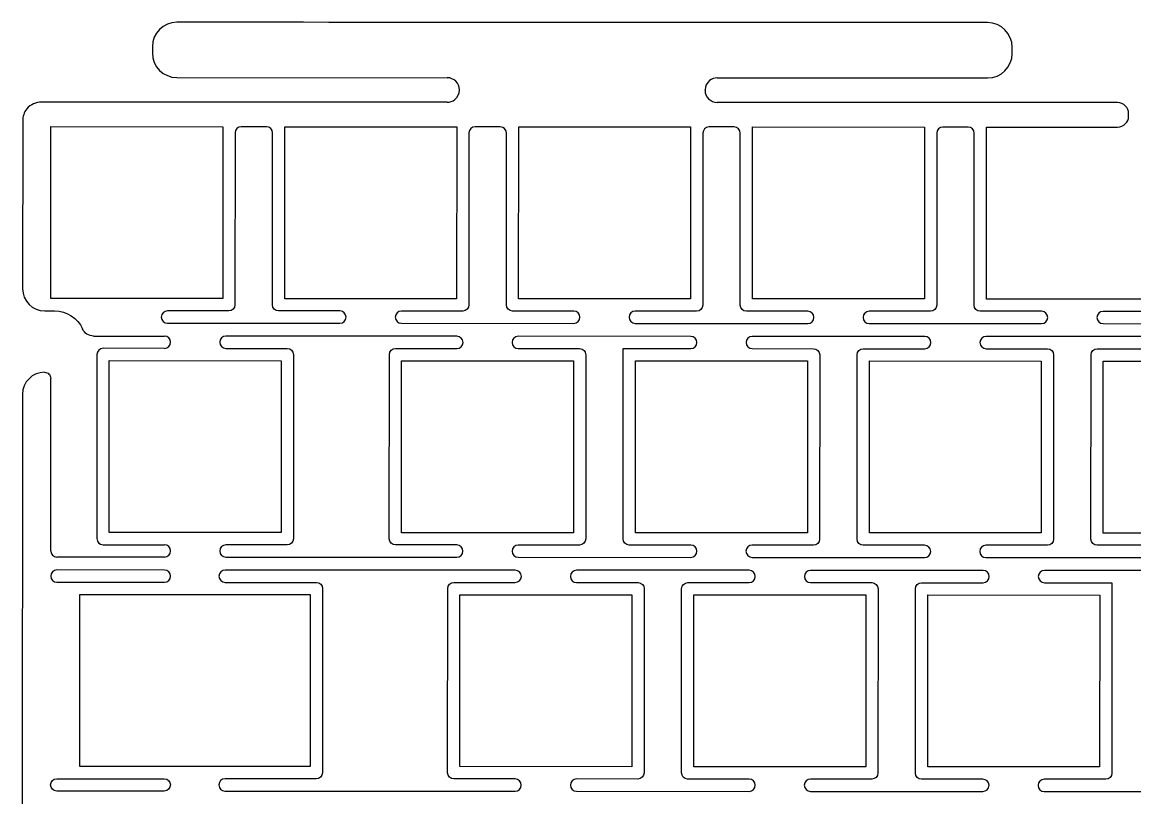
# Model space of a CAD drawing. Header units: millimetres. Extents: x -533 to 933, y 34 to 166.
# Drawn here: x -532.9 to -442.3, y 103.1 to 166.2 of the extents above; entities that cross this region are included whole.
import ezdxf

# ---------------------------------------------------------------- set-up
doc = ezdxf.new("R2010")
doc.units = ezdxf.units.MM
doc.header["$MEASUREMENT"] = 0
doc.layers.get('0').update_dxf_attribs({"lineweight": 0})

msp = doc.modelspace()

# ---------------------------------------------------------------- linework, layer by layer
at = {"color": 18, "lineweight": 25, "true_color": 0x000000}
for p, q in [((-520.305, 161.731), (-498.29, 161.72)), ((-477.291, 160.7), (-477.291, 160.72)), ((-443.694, 159.692), (-476.301, 159.709)), ((-442.795, 158.592), (-442.795, 158.792)), ((-532.865, 158.237), (-532.872, 144.538)), ((-454.373, 143.698), (-454.366, 157.698)), ((-454.366, 157.698), (-443.695, 157.693)), ((-440.373, 143.691), (-454.373, 143.698)), ((-527.086, 140.684), (-521.312, 140.681)), ((-521.313, 139.681), (-526.313, 139.683)), ((-526.813, 139.184), (-526.821, 124.184)), ((-530.584, 123.186), (-530.576, 137.237)), ((-532.877, 135.938), (-532.9, 88.538)), ((-526.321, 123.684), (-521.321, 123.682)), ((-521.322, 122.682), (-530.084, 122.686)), ((-528.211, 105.635), (-528.204, 119.634)), ((-509.448, 119.626), (-509.455, 105.626)), ((-509.455, 105.626), (-528.211, 105.635))]:
    msp.add_line(p, q, dxfattribs=at)
for points in [[(-530.566, 157.736), (-516.566, 157.729), (-516.573, 143.729), (-530.573, 143.736)], [(-497.523, 143.72), (-511.523, 143.727), (-511.516, 157.727), (-497.516, 157.72)], [(-492.466, 157.717), (-478.466, 157.71), (-478.473, 143.71), (-492.473, 143.717)], [(-459.416, 157.701), (-459.423, 143.701), (-473.423, 143.708), (-473.416, 157.708)], [(-525.813, 138.684), (-511.813, 138.677), (-511.82, 124.677), (-525.82, 124.684)], [(-502.001, 138.672), (-488.001, 138.665), (-488.008, 124.665), (-502.008, 124.672)], [(-482.958, 124.662), (-482.951, 138.662), (-468.951, 138.655), (-468.958, 124.655)], [(-463.901, 138.653), (-449.901, 138.646), (-449.908, 124.646), (-463.908, 124.653)], [(-444.851, 138.643), (-430.851, 138.636), (-430.858, 124.636), (-444.858, 124.643)], [(-483.255, 105.613), (-497.255, 105.62), (-497.248, 119.62), (-483.248, 119.613)], [(-464.198, 119.603), (-464.205, 105.603), (-478.205, 105.61), (-478.198, 119.61)], [(-445.148, 119.593), (-445.155, 105.593), (-459.155, 105.6), (-459.148, 119.6)]]:
    msp.add_lwpolyline(points, close=True, dxfattribs=at)
for points, knots in [([(-476.3, 161.709), (-468.959, 161.705), (-461.617, 161.702), (-454.275, 161.698), (-453.171, 161.697), (-452.275, 162.592), (-452.274, 163.697), (-452.274, 163.865), (-452.274, 164.033), (-452.274, 164.201), (-452.274, 165.305), (-453.169, 166.201), (-454.273, 166.202), (-476.283, 166.213), (-498.293, 166.224), (-520.303, 166.235), (-521.407, 166.235), (-522.303, 165.34), (-522.304, 164.236), (-522.304, 164.068), (-522.304, 163.9), (-522.304, 163.732), (-522.304, 162.628), (-521.409, 161.732), (-520.305, 161.731)], [0, 0, 0, 0, 1, 1, 1, 2, 2, 2, 3, 3, 3, 4, 4, 4, 5, 5, 5, 6, 6, 6, 7, 7, 7, 8, 8, 8, 8]), ([(-476.3, 161.709), (-476.522, 161.709), (-476.745, 161.632), (-476.918, 161.493), (-477.148, 161.309), (-477.291, 161.016), (-477.291, 160.72)], [0, 0, 0, 0, 1, 1, 1, 2, 2, 2, 2]), ([(-498.291, 159.72), (-498.067, 159.72), (-497.842, 159.798), (-497.667, 159.938), (-497.435, 160.125), (-497.291, 160.42), (-497.291, 160.72)], [0, 0, 0, 0, 1, 1, 1, 2, 2, 2, 2]), ([(-498.291, 159.72), (-505.608, 159.724), (-512.924, 159.727), (-518.951, 159.73), (-519.618, 159.731), (-520.256, 159.731), (-520.98, 159.732), (-521.072, 159.732), (-521.163, 159.732), (-521.256, 159.732), (-521.377, 159.732), (-521.414, 159.732), (-521.483, 159.732), (-523.116, 159.733), (-525.178, 159.734), (-526.975, 159.735), (-528.061, 159.735), (-529.05, 159.736), (-529.788, 159.736), (-530.097, 159.736), (-530.356, 159.736), (-530.711, 159.736), (-530.911, 159.736), (-531.13, 159.737), (-531.365, 159.737), (-531.735, 159.737), (-532.23, 159.552), (-532.531, 159.182), (-532.759, 158.901), (-532.865, 158.538), (-532.865, 158.237)], [0, 0, 0, 0, 1, 1, 1, 2, 2, 2, 3, 3, 3, 4, 4, 4, 5, 5, 5, 6, 6, 6, 7, 7, 7, 8, 8, 8, 9, 9, 9, 10, 10, 10, 10]), ([(-512.523, 143.227), (-512.524, 142.951), (-512.3, 142.727), (-512.024, 142.727), (-512.024, 142.727), (-507.024, 142.725), (-507.024, 142.725), (-506.748, 142.724), (-506.524, 142.5), (-506.524, 142.224), (-506.524, 141.948), (-506.748, 141.724), (-507.025, 141.725), (-507.025, 141.725), (-512.07, 141.727), (-512.07, 141.727), (-512.07, 141.727), (-521.075, 141.732), (-521.075, 141.732), (-521.351, 141.732), (-521.574, 141.956), (-521.574, 142.232), (-521.574, 142.232), (-521.574, 142.232), (-521.574, 142.232), (-521.574, 142.508), (-521.35, 142.732), (-521.074, 142.732), (-521.074, 142.732), (-516.074, 142.729), (-516.074, 142.729), (-515.798, 142.729), (-515.574, 142.953), (-515.574, 143.229), (-515.574, 143.229), (-515.567, 157.229), (-515.567, 157.229), (-515.567, 157.505), (-515.343, 157.729), (-515.067, 157.729), (-515.067, 157.729), (-513.016, 157.728), (-513.016, 157.728), (-513.016, 157.728), (-513.016, 157.728), (-513.016, 157.728), (-512.74, 157.727), (-512.516, 157.503), (-512.516, 157.227), (-512.516, 157.227), (-512.523, 143.227), (-512.523, 143.227)], [0, 0, 0, 0, 1, 1, 1, 2, 2, 2, 3, 3, 3, 4, 4, 4, 5, 5, 5, 6, 6, 6, 7, 7, 7, 8, 8, 8, 9, 9, 9, 10, 10, 10, 11, 11, 11, 12, 12, 12, 13, 13, 13, 14, 14, 14, 15, 15, 15, 16, 16, 16, 17, 17, 17, 17]), ([(-493.473, 143.218), (-493.474, 142.942), (-493.25, 142.718), (-492.974, 142.717), (-492.974, 142.717), (-487.974, 142.715), (-487.974, 142.715), (-487.698, 142.715), (-487.474, 142.491), (-487.474, 142.215), (-487.474, 141.939), (-487.698, 141.715), (-487.975, 141.715), (-487.975, 141.715), (-502.025, 141.722), (-502.025, 141.722), (-502.301, 141.722), (-502.524, 141.946), (-502.524, 142.222), (-502.524, 142.498), (-502.3, 142.722), (-502.024, 142.722), (-502.024, 142.722), (-497.024, 142.719), (-497.024, 142.719), (-496.748, 142.719), (-496.524, 142.943), (-496.524, 143.219), (-496.524, 143.219), (-496.517, 157.219), (-496.517, 157.219), (-496.517, 157.495), (-496.293, 157.719), (-496.017, 157.719), (-496.017, 157.719), (-493.966, 157.718), (-493.966, 157.718), (-493.966, 157.718), (-493.966, 157.718), (-493.966, 157.718), (-493.69, 157.718), (-493.466, 157.494), (-493.466, 157.218), (-493.466, 157.218), (-493.473, 143.218), (-493.473, 143.218)], [0, 0, 0, 0, 1, 1, 1, 2, 2, 2, 3, 3, 3, 4, 4, 4, 5, 5, 5, 6, 6, 6, 7, 7, 7, 8, 8, 8, 9, 9, 9, 10, 10, 10, 11, 11, 11, 12, 12, 12, 13, 13, 13, 14, 14, 14, 15, 15, 15, 15]), ([(-474.423, 143.208), (-474.424, 142.932), (-474.2, 142.708), (-473.924, 142.708), (-473.924, 142.708), (-468.924, 142.705), (-468.924, 142.705), (-468.648, 142.705), (-468.424, 142.481), (-468.424, 142.205), (-468.424, 141.929), (-468.648, 141.705), (-468.925, 141.705), (-468.925, 141.705), (-482.975, 141.712), (-482.975, 141.712), (-483.251, 141.713), (-483.474, 141.937), (-483.474, 142.213), (-483.474, 142.489), (-483.25, 142.713), (-482.974, 142.712), (-482.974, 142.712), (-477.974, 142.71), (-477.974, 142.71), (-477.698, 142.71), (-477.474, 142.934), (-477.474, 143.21), (-477.474, 143.21), (-477.467, 157.21), (-477.467, 157.21), (-477.467, 157.486), (-477.243, 157.71), (-476.967, 157.709), (-476.967, 157.709), (-474.916, 157.708), (-474.916, 157.708), (-474.916, 157.708), (-474.916, 157.708), (-474.916, 157.708), (-474.64, 157.708), (-474.416, 157.484), (-474.416, 157.208), (-474.416, 157.208), (-474.423, 143.208), (-474.423, 143.208)], [0, 0, 0, 0, 1, 1, 1, 2, 2, 2, 3, 3, 3, 4, 4, 4, 5, 5, 5, 6, 6, 6, 7, 7, 7, 8, 8, 8, 9, 9, 9, 10, 10, 10, 11, 11, 11, 12, 12, 12, 13, 13, 13, 14, 14, 14, 15, 15, 15, 15]), ([(-455.373, 143.199), (-455.374, 142.922), (-455.15, 142.698), (-454.874, 142.698), (-454.874, 142.698), (-449.874, 142.696), (-449.874, 142.696), (-449.598, 142.696), (-449.374, 142.472), (-449.374, 142.196), (-449.374, 141.919), (-449.598, 141.696), (-449.875, 141.696), (-449.875, 141.696), (-454.92, 141.698), (-454.92, 141.698), (-454.92, 141.698), (-463.925, 141.703), (-463.925, 141.703), (-464.201, 141.703), (-464.424, 141.927), (-464.424, 142.203), (-464.424, 142.203), (-464.424, 142.203), (-464.424, 142.203), (-464.424, 142.479), (-464.2, 142.703), (-463.924, 142.703), (-463.924, 142.703), (-458.924, 142.7), (-458.924, 142.7), (-458.648, 142.7), (-458.424, 142.924), (-458.424, 143.2), (-458.424, 143.2), (-458.417, 157.2), (-458.417, 157.2), (-458.417, 157.476), (-458.193, 157.7), (-457.917, 157.7), (-457.917, 157.7), (-455.866, 157.699), (-455.866, 157.699), (-455.866, 157.699), (-455.866, 157.699), (-455.866, 157.699), (-455.59, 157.699), (-455.366, 157.475), (-455.366, 157.199), (-455.366, 157.199), (-455.373, 143.199), (-455.373, 143.199)], [0, 0, 0, 0, 1, 1, 1, 2, 2, 2, 3, 3, 3, 4, 4, 4, 5, 5, 5, 6, 6, 6, 7, 7, 7, 8, 8, 8, 9, 9, 9, 10, 10, 10, 11, 11, 11, 12, 12, 12, 13, 13, 13, 14, 14, 14, 15, 15, 15, 16, 16, 16, 17, 17, 17, 17]), ([(-436.323, 143.189), (-436.324, 142.913), (-436.1, 142.689), (-435.824, 142.689), (-435.824, 142.689), (-430.824, 142.686), (-430.824, 142.686), (-430.548, 142.686), (-430.324, 142.462), (-430.324, 142.186), (-430.324, 141.91), (-430.548, 141.686), (-430.825, 141.686), (-430.825, 141.686), (-444.875, 141.693), (-444.875, 141.693), (-445.151, 141.693), (-445.374, 141.917), (-445.374, 142.194), (-445.374, 142.47), (-445.15, 142.693), (-444.874, 142.693), (-444.874, 142.693), (-439.874, 142.691), (-439.874, 142.691), (-439.598, 142.691), (-439.374, 142.914), (-439.374, 143.191), (-439.374, 143.191), (-439.369, 153.535), (-439.369, 153.535), (-439.369, 153.812), (-439.145, 154.035), (-438.869, 154.035), (-438.869, 154.035), (-436.818, 154.034), (-436.818, 154.034), (-436.542, 154.034), (-436.318, 153.81), (-436.318, 153.534), (-436.318, 153.534), (-436.323, 143.189), (-436.323, 143.189)], [0, 0, 0, 0, 1, 1, 1, 2, 2, 2, 3, 3, 3, 4, 4, 4, 5, 5, 5, 6, 6, 6, 7, 7, 7, 8, 8, 8, 9, 9, 9, 10, 10, 10, 11, 11, 11, 12, 12, 12, 13, 13, 13, 14, 14, 14, 14]), ([(-532.872, 144.538), (-532.873, 143.544), (-532.067, 142.738), (-531.073, 142.737), (-530.806, 142.737), (-530.538, 142.737), (-530.271, 142.737), (-529.273, 142.736), (-528.393, 142.146), (-527.996, 141.271)], [0, 0, 0, 0, 1, 1, 1, 2, 2, 2, 3, 3, 3, 3]), ([(-527.086, 140.684), (-527.276, 140.684), (-527.467, 140.74), (-527.627, 140.843), (-527.787, 140.947), (-527.917, 141.097), (-527.996, 141.271)], [0, 0, 0, 0, 1, 1, 1, 2, 2, 2, 2]), ([(-521.313, 139.681), (-521.037, 139.681), (-520.813, 139.905), (-520.813, 140.181), (-520.813, 140.457), (-521.036, 140.681), (-521.312, 140.681)], [0, 0, 0, 0, 1, 1, 1, 2, 2, 2, 2]), ([(-511.321, 123.677), (-511.045, 123.677), (-510.821, 123.9), (-510.821, 124.176), (-510.821, 124.176), (-510.813, 139.176), (-510.813, 139.176), (-510.813, 139.452), (-511.037, 139.676), (-511.313, 139.676), (-511.313, 139.676), (-516.313, 139.678), (-516.313, 139.678), (-516.313, 139.678), (-516.313, 139.678), (-516.313, 139.678), (-516.589, 139.679), (-516.813, 139.903), (-516.813, 140.179), (-516.813, 140.455), (-516.589, 140.679), (-516.312, 140.678), (-516.312, 140.678), (-497.5, 140.669), (-497.5, 140.669), (-497.224, 140.669), (-497, 140.445), (-497, 140.169), (-497, 139.893), (-497.224, 139.669), (-497.501, 139.669), (-497.501, 139.669), (-502.5, 139.672), (-502.5, 139.672), (-502.776, 139.672), (-503, 139.448), (-503, 139.172), (-503, 139.172), (-503.008, 124.172), (-503.008, 124.172), (-503.008, 123.896), (-502.784, 123.672), (-502.508, 123.672), (-502.508, 123.672), (-497.509, 123.67), (-497.509, 123.67), (-497.232, 123.67), (-497.009, 123.446), (-497.009, 123.169), (-497.009, 122.893), (-497.233, 122.67), (-497.509, 122.67), (-497.509, 122.67), (-516.322, 122.679), (-516.322, 122.679), (-516.598, 122.679), (-516.821, 122.903), (-516.821, 123.179), (-516.821, 123.456), (-516.597, 123.679), (-516.321, 123.679), (-516.321, 123.679), (-511.321, 123.677), (-511.321, 123.677)], [0, 0, 0, 0, 1, 1, 1, 2, 2, 2, 3, 3, 3, 4, 4, 4, 5, 5, 5, 6, 6, 6, 7, 7, 7, 8, 8, 8, 9, 9, 9, 10, 10, 10, 11, 11, 11, 12, 12, 12, 13, 13, 13, 14, 14, 14, 15, 15, 15, 16, 16, 16, 17, 17, 17, 18, 18, 18, 19, 19, 19, 20, 20, 20, 21, 21, 21, 21]), ([(-487.509, 123.665), (-487.233, 123.665), (-487.009, 123.888), (-487.009, 124.164), (-487.009, 124.164), (-487.001, 139.164), (-487.001, 139.164), (-487.001, 139.44), (-487.225, 139.664), (-487.501, 139.664), (-487.501, 139.664), (-492.501, 139.667), (-492.501, 139.667), (-492.777, 139.667), (-493, 139.891), (-493, 140.167), (-493, 140.443), (-492.776, 140.667), (-492.5, 140.667), (-492.5, 140.667), (-478.45, 140.659), (-478.45, 140.659), (-478.45, 140.659), (-478.45, 140.659), (-478.45, 140.659), (-478.174, 140.659), (-477.95, 140.435), (-477.95, 140.159), (-477.95, 139.883), (-478.174, 139.659), (-478.451, 139.659), (-478.451, 139.659), (-483.95, 139.662), (-483.95, 139.662), (-483.95, 139.662), (-483.958, 124.163), (-483.958, 124.163), (-483.958, 123.887), (-483.734, 123.663), (-483.458, 123.663), (-483.458, 123.663), (-478.459, 123.66), (-478.459, 123.66), (-478.182, 123.66), (-477.959, 123.436), (-477.959, 123.16), (-477.959, 122.884), (-478.183, 122.66), (-478.459, 122.66), (-478.459, 122.66), (-492.509, 122.667), (-492.509, 122.667), (-492.785, 122.667), (-493.009, 122.891), (-493.009, 123.167), (-493.009, 123.444), (-492.785, 123.667), (-492.509, 123.667), (-492.509, 123.667), (-487.509, 123.665), (-487.509, 123.665)], [0, 0, 0, 0, 1, 1, 1, 2, 2, 2, 3, 3, 3, 4, 4, 4, 5, 5, 5, 6, 6, 6, 7, 7, 7, 8, 8, 8, 9, 9, 9, 10, 10, 10, 11, 11, 11, 12, 12, 12, 13, 13, 13, 14, 14, 14, 15, 15, 15, 16, 16, 16, 17, 17, 17, 18, 18, 18, 19, 19, 19, 20, 20, 20, 20]), ([(-464.908, 124.153), (-464.908, 123.877), (-464.684, 123.653), (-464.408, 123.653), (-464.408, 123.653), (-459.409, 123.651), (-459.409, 123.651), (-459.132, 123.65), (-458.909, 123.426), (-458.909, 123.15), (-458.909, 122.874), (-459.133, 122.65), (-459.409, 122.651), (-459.409, 122.651), (-473.459, 122.658), (-473.459, 122.658), (-473.459, 122.658), (-473.459, 122.658), (-473.459, 122.658), (-473.735, 122.658), (-473.959, 122.882), (-473.959, 123.158), (-473.959, 123.434), (-473.735, 123.658), (-473.459, 123.658), (-473.459, 123.658), (-468.459, 123.655), (-468.459, 123.655), (-468.183, 123.655), (-467.959, 123.879), (-467.959, 124.155), (-467.959, 124.155), (-467.951, 139.154), (-467.951, 139.154), (-467.951, 139.43), (-468.175, 139.654), (-468.451, 139.654), (-468.451, 139.654), (-473.451, 139.657), (-473.451, 139.657), (-473.451, 139.657), (-473.451, 139.657), (-473.451, 139.657), (-473.727, 139.657), (-473.95, 139.881), (-473.95, 140.157), (-473.95, 140.433), (-473.726, 140.657), (-473.45, 140.657), (-473.45, 140.657), (-459.4, 140.65), (-459.4, 140.65), (-459.124, 140.65), (-458.9, 140.426), (-458.9, 140.15), (-458.9, 139.874), (-459.124, 139.65), (-459.401, 139.65), (-459.401, 139.65), (-464.4, 139.652), (-464.4, 139.652), (-464.676, 139.653), (-464.9, 139.429), (-464.9, 139.153), (-464.9, 139.153), (-464.908, 124.153), (-464.908, 124.153)], [0, 0, 0, 0, 1, 1, 1, 2, 2, 2, 3, 3, 3, 4, 4, 4, 5, 5, 5, 6, 6, 6, 7, 7, 7, 8, 8, 8, 9, 9, 9, 10, 10, 10, 11, 11, 11, 12, 12, 12, 13, 13, 13, 14, 14, 14, 15, 15, 15, 16, 16, 16, 17, 17, 17, 18, 18, 18, 19, 19, 19, 20, 20, 20, 21, 21, 21, 22, 22, 22, 22]), ([(-449.409, 123.646), (-449.133, 123.645), (-448.909, 123.869), (-448.909, 124.145), (-448.909, 124.145), (-448.901, 139.145), (-448.901, 139.145), (-448.901, 139.421), (-449.125, 139.645), (-449.401, 139.645), (-449.401, 139.645), (-454.401, 139.647), (-454.401, 139.647), (-454.677, 139.648), (-454.9, 139.872), (-454.9, 140.148), (-454.9, 140.424), (-454.676, 140.648), (-454.4, 140.647), (-454.4, 140.647), (-440.35, 140.64), (-440.35, 140.64), (-440.074, 140.64), (-439.85, 140.416), (-439.85, 140.14), (-439.85, 139.864), (-440.074, 139.64), (-440.351, 139.64), (-440.351, 139.64), (-445.35, 139.643), (-445.35, 139.643), (-445.626, 139.643), (-445.85, 139.419), (-445.85, 139.143), (-445.85, 139.143), (-445.858, 124.144), (-445.858, 124.144), (-445.858, 123.868), (-445.634, 123.644), (-445.358, 123.644), (-445.358, 123.644), (-440.359, 123.641), (-440.359, 123.641), (-440.082, 123.641), (-439.859, 123.417), (-439.859, 123.141), (-439.859, 122.865), (-440.083, 122.641), (-440.359, 122.641), (-440.359, 122.641), (-454.409, 122.648), (-454.409, 122.648), (-454.685, 122.648), (-454.909, 122.872), (-454.909, 123.148), (-454.909, 123.424), (-454.685, 123.648), (-454.409, 123.648), (-454.409, 123.648), (-449.409, 123.646), (-449.409, 123.646)], [0, 0, 0, 0, 1, 1, 1, 2, 2, 2, 3, 3, 3, 4, 4, 4, 5, 5, 5, 6, 6, 6, 7, 7, 7, 8, 8, 8, 9, 9, 9, 10, 10, 10, 11, 11, 11, 12, 12, 12, 13, 13, 13, 14, 14, 14, 15, 15, 15, 16, 16, 16, 17, 17, 17, 18, 18, 18, 19, 19, 19, 20, 20, 20, 20]), ([(-531.076, 137.737), (-530.945, 137.737), (-530.815, 137.683), (-530.723, 137.59), (-530.631, 137.498), (-530.576, 137.368), (-530.576, 137.237)], [0, 0, 0, 0, 1, 1, 1, 2, 2, 2, 2]), ([(-521.322, 122.682), (-521.045, 122.682), (-520.821, 122.905), (-520.821, 123.181), (-520.821, 123.458), (-521.045, 123.682), (-521.321, 123.682)], [0, 0, 0, 0, 1, 1, 1, 2, 2, 2, 2]), ([(-530.084, 121.635), (-530.084, 121.635), (-521.322, 121.631), (-521.322, 121.631), (-521.046, 121.631), (-520.822, 121.407), (-520.822, 121.131), (-520.822, 120.855), (-521.046, 120.631), (-521.323, 120.631), (-521.323, 120.631), (-530.085, 120.635), (-530.085, 120.635), (-530.361, 120.636), (-530.585, 120.859), (-530.585, 121.136), (-530.584, 121.412), (-530.36, 121.636), (-530.084, 121.635)], [0, 0, 0, 0, 1, 1, 1, 2, 2, 2, 3, 3, 3, 4, 4, 4, 5, 5, 5, 6, 6, 6, 6]), ([(-508.955, 104.625), (-508.679, 104.625), (-508.455, 104.849), (-508.455, 105.125), (-508.455, 105.125), (-508.448, 120.125), (-508.448, 120.125), (-508.447, 120.401), (-508.671, 120.625), (-508.947, 120.625), (-508.947, 120.625), (-513.747, 120.627), (-513.747, 120.627), (-513.747, 120.627), (-516.379, 120.628), (-516.379, 120.628), (-516.655, 120.629), (-516.879, 120.853), (-516.879, 121.129), (-516.879, 121.405), (-516.655, 121.629), (-516.379, 121.628), (-516.379, 121.628), (-492.747, 121.617), (-492.747, 121.617), (-492.471, 121.616), (-492.247, 121.393), (-492.247, 121.116), (-492.248, 120.84), (-492.471, 120.616), (-492.748, 120.617), (-492.748, 120.617), (-497.247, 120.619), (-497.247, 120.619), (-497.247, 120.619), (-497.747, 120.619), (-497.747, 120.619), (-498.023, 120.619), (-498.247, 120.396), (-498.248, 120.119), (-498.248, 120.119), (-498.248, 119.62), (-498.248, 119.62), (-498.248, 119.62), (-498.255, 105.62), (-498.255, 105.62), (-498.255, 105.62), (-498.255, 105.12), (-498.255, 105.12), (-498.255, 104.844), (-498.031, 104.62), (-497.755, 104.62), (-497.755, 104.62), (-492.756, 104.617), (-492.756, 104.617), (-492.756, 104.617), (-492.756, 104.617), (-492.756, 104.617), (-492.48, 104.617), (-492.256, 104.393), (-492.256, 104.117), (-492.256, 103.841), (-492.48, 103.617), (-492.756, 103.617), (-492.756, 103.617), (-516.388, 103.629), (-516.388, 103.629), (-516.664, 103.629), (-516.888, 103.853), (-516.887, 104.129), (-516.887, 104.129), (-516.887, 104.129), (-516.887, 104.129), (-516.887, 104.406), (-516.663, 104.629), (-516.387, 104.629), (-516.387, 104.629), (-508.955, 104.625), (-508.955, 104.625)], [0, 0, 0, 0, 1, 1, 1, 2, 2, 2, 3, 3, 3, 4, 4, 4, 5, 5, 5, 6, 6, 6, 7, 7, 7, 8, 8, 8, 9, 9, 9, 10, 10, 10, 11, 11, 11, 12, 12, 12, 13, 13, 13, 14, 14, 14, 15, 15, 15, 16, 16, 16, 17, 17, 17, 18, 18, 18, 19, 19, 19, 20, 20, 20, 21, 21, 21, 22, 22, 22, 23, 23, 23, 24, 24, 24, 25, 25, 25, 26, 26, 26, 26]), ([(-479.205, 105.111), (-479.205, 104.834), (-478.981, 104.61), (-478.705, 104.61), (-478.705, 104.61), (-473.706, 104.608), (-473.706, 104.608), (-473.43, 104.608), (-473.206, 104.384), (-473.206, 104.108), (-473.206, 103.831), (-473.43, 103.608), (-473.706, 103.608), (-473.706, 103.608), (-487.756, 103.615), (-487.756, 103.615), (-488.032, 103.615), (-488.256, 103.839), (-488.256, 104.115), (-488.256, 104.391), (-488.032, 104.615), (-487.756, 104.615), (-487.756, 104.615), (-482.756, 104.612), (-482.756, 104.612), (-482.48, 104.612), (-482.256, 104.836), (-482.256, 105.112), (-482.256, 105.112), (-482.248, 120.111), (-482.248, 120.111), (-482.248, 120.388), (-482.472, 120.611), (-482.748, 120.612), (-482.748, 120.612), (-487.748, 120.614), (-487.748, 120.614), (-487.748, 120.614), (-487.748, 120.614), (-487.748, 120.614), (-488.024, 120.614), (-488.248, 120.838), (-488.247, 121.114), (-488.247, 121.391), (-488.023, 121.614), (-487.747, 121.614), (-487.747, 121.614), (-473.697, 121.607), (-473.697, 121.607), (-473.421, 121.607), (-473.197, 121.383), (-473.197, 121.107), (-473.198, 120.831), (-473.421, 120.607), (-473.698, 120.607), (-473.698, 120.607), (-478.697, 120.61), (-478.697, 120.61), (-478.973, 120.61), (-479.197, 120.386), (-479.198, 120.11), (-479.198, 120.11), (-479.205, 105.111), (-479.205, 105.111)], [0, 0, 0, 0, 1, 1, 1, 2, 2, 2, 3, 3, 3, 4, 4, 4, 5, 5, 5, 6, 6, 6, 7, 7, 7, 8, 8, 8, 9, 9, 9, 10, 10, 10, 11, 11, 11, 12, 12, 12, 13, 13, 13, 14, 14, 14, 15, 15, 15, 16, 16, 16, 17, 17, 17, 18, 18, 18, 19, 19, 19, 20, 20, 20, 21, 21, 21, 21]), ([(-460.155, 105.101), (-460.155, 104.825), (-459.931, 104.601), (-459.655, 104.601), (-459.655, 104.601), (-454.656, 104.598), (-454.656, 104.598), (-454.38, 104.598), (-454.156, 104.374), (-454.156, 104.098), (-454.156, 103.822), (-454.38, 103.598), (-454.656, 103.598), (-454.656, 103.598), (-468.706, 103.605), (-468.706, 103.605), (-468.982, 103.605), (-469.206, 103.829), (-469.206, 104.106), (-469.206, 104.382), (-468.982, 104.605), (-468.706, 104.605), (-468.706, 104.605), (-463.706, 104.603), (-463.706, 104.603), (-463.43, 104.603), (-463.206, 104.826), (-463.206, 105.103), (-463.206, 105.103), (-463.198, 120.102), (-463.198, 120.102), (-463.198, 120.378), (-463.422, 120.602), (-463.698, 120.602), (-463.698, 120.602), (-468.698, 120.605), (-468.698, 120.605), (-468.974, 120.605), (-469.198, 120.829), (-469.197, 121.105), (-469.197, 121.381), (-468.973, 121.605), (-468.697, 121.605), (-468.697, 121.605), (-454.647, 121.598), (-454.647, 121.598), (-454.371, 121.597), (-454.147, 121.373), (-454.147, 121.097), (-454.148, 120.821), (-454.371, 120.597), (-454.648, 120.598), (-454.648, 120.598), (-459.647, 120.6), (-459.647, 120.6), (-459.923, 120.6), (-460.147, 120.376), (-460.148, 120.1), (-460.148, 120.1), (-460.155, 105.101), (-460.155, 105.101)], [0, 0, 0, 0, 1, 1, 1, 2, 2, 2, 3, 3, 3, 4, 4, 4, 5, 5, 5, 6, 6, 6, 7, 7, 7, 8, 8, 8, 9, 9, 9, 10, 10, 10, 11, 11, 11, 12, 12, 12, 13, 13, 13, 14, 14, 14, 15, 15, 15, 16, 16, 16, 17, 17, 17, 18, 18, 18, 19, 19, 19, 20, 20, 20, 20]), ([(-440.597, 120.59), (-440.873, 120.591), (-441.097, 120.367), (-441.098, 120.091), (-441.098, 120.091), (-441.105, 105.091), (-441.105, 105.091), (-441.105, 104.815), (-440.881, 104.591), (-440.605, 104.591), (-440.605, 104.591), (-435.606, 104.589), (-435.606, 104.589), (-435.33, 104.589), (-435.106, 104.365), (-435.106, 104.088), (-435.106, 103.812), (-435.33, 103.589), (-435.606, 103.589), (-435.606, 103.589), (-449.656, 103.596), (-449.656, 103.596), (-449.932, 103.596), (-450.156, 103.82), (-450.156, 104.096), (-450.156, 104.372), (-449.932, 104.596), (-449.656, 104.596), (-449.656, 104.596), (-444.656, 104.593), (-444.656, 104.593), (-444.38, 104.593), (-444.156, 104.817), (-444.156, 105.093), (-444.156, 105.093), (-444.148, 120.592), (-444.148, 120.592), (-444.148, 120.592), (-449.648, 120.595), (-449.648, 120.595), (-449.924, 120.595), (-450.148, 120.819), (-450.147, 121.095), (-450.147, 121.371), (-449.923, 121.595), (-449.647, 121.595), (-449.647, 121.595), (-435.597, 121.588), (-435.597, 121.588), (-435.321, 121.588), (-435.097, 121.364), (-435.097, 121.088), (-435.098, 120.812), (-435.321, 120.588), (-435.598, 120.588), (-435.598, 120.588), (-440.597, 120.59), (-440.597, 120.59)], [0, 0, 0, 0, 1, 1, 1, 2, 2, 2, 3, 3, 3, 4, 4, 4, 5, 5, 5, 6, 6, 6, 7, 7, 7, 8, 8, 8, 9, 9, 9, 10, 10, 10, 11, 11, 11, 12, 12, 12, 13, 13, 13, 14, 14, 14, 15, 15, 15, 16, 16, 16, 17, 17, 17, 18, 18, 18, 19, 19, 19, 19]), ([(-528.204, 119.634), (-526.3, 119.633), (-524.395, 119.633), (-522.491, 119.632), (-522.484, 119.632), (-522.477, 119.632), (-522.47, 119.632), (-522.46, 119.632), (-522.451, 119.632), (-522.442, 119.632), (-518.442, 119.63), (-514.442, 119.628), (-510.442, 119.626), (-510.11, 119.626), (-509.779, 119.626), (-509.448, 119.626)], [0, 0, 0, 0, 1, 1, 1, 2, 2, 2, 3, 3, 3, 4, 4, 4, 5, 5, 5, 5]), ([(-530.093, 104.636), (-530.369, 104.636), (-530.593, 104.412), (-530.593, 104.136), (-530.593, 103.86), (-530.37, 103.636), (-530.093, 103.636), (-530.093, 103.636), (-521.331, 103.632), (-521.331, 103.632), (-521.055, 103.632), (-520.831, 103.855), (-520.831, 104.131), (-520.831, 104.408), (-521.054, 104.632), (-521.331, 104.632), (-521.331, 104.632), (-530.093, 104.636), (-530.093, 104.636)], [0, 0, 0, 0, 1, 1, 1, 2, 2, 2, 3, 3, 3, 4, 4, 4, 5, 5, 5, 6, 6, 6, 6])]:
    msp.add_open_spline(points, degree=3, knots=knots, dxfattribs=at)
for points in [[(-497.291, 160.72), (-497.29, 161.272), (-497.738, 161.72), (-498.29, 161.72)], [(-477.291, 160.7), (-477.291, 160.153), (-476.848, 159.709), (-476.301, 159.709)], [(-442.795, 158.792), (-442.795, 159.289), (-443.197, 159.692), (-443.694, 159.692)], [(-443.695, 157.693), (-443.198, 157.692), (-442.795, 158.095), (-442.795, 158.592)], [(-526.313, 139.683), (-526.589, 139.684), (-526.813, 139.46), (-526.813, 139.184)], [(-531.076, 137.737), (-532.07, 137.737), (-532.876, 136.932), (-532.877, 135.938)], [(-526.821, 124.184), (-526.821, 123.908), (-526.597, 123.684), (-526.321, 123.684)], [(-530.584, 123.186), (-530.584, 122.91), (-530.36, 122.686), (-530.084, 122.686)]]:
    msp.add_open_spline(points, degree=3, dxfattribs=at)

doc.saveas('drawing.dxf')
